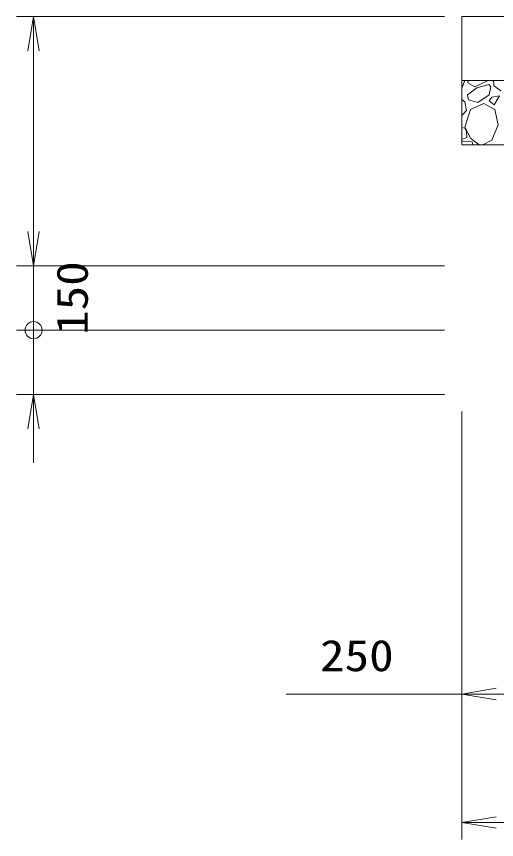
# Model space of a CAD drawing. Units: millimetres at full size. Extents: x 37600 to 71200, y 27760 to 51520.
# Drawn here: x 49210 to 50331, y 32457 to 34380 of the extents above; entities that cross this region are included whole.
import ezdxf
from ezdxf.enums import TextEntityAlignment as Align

# ---------------------------------------------------------------- set-up
doc = ezdxf.new("R2010")
doc.units = ezdxf.units.MM
doc.header["$LTSCALE"] = 80.0044
for name, color, linetype, lineweight in [('0_2', 4, 'Continuous', 13), ('寸法', 6, 'Continuous', 13), ('ﾊｯﾁﾝｸﾞ', 4, 'Continuous', 9)]:
    doc.layers.add(name, color=color, linetype=linetype, lineweight=lineweight)
doc.styles.add('ＭＳ ゴシック', font='')
doc.styles.get('ＭＳ ゴシック').set_extended_font_data('MS Gothic')

# ---------------------------------------------------------------- blocks, each defined once
blk = doc.blocks.new('open_arrow')
at = {"color": 0, "linetype": 'Continuous', "lineweight": -2}
blk.add_lwpolyline([(7.5, 1.25), (0, 0), (7.5, -1.25)], dxfattribs=at)
blk = doc.blocks.new('dimension_origin')
at = {"color": 0, "linetype": 'Continuous', "lineweight": -2}
blk.add_circle((0, 0), 1.25, dxfattribs=at)

msp = doc.modelspace()

# ---------------------------------------------------------------- linework, layer by layer
at = {"layer": '0_2', "color": 7}
for points in [[(50250, 34380), (54150, 34380), (54150, 34230), (50250, 34230)], [(50250, 34230), (54150, 34230), (54150, 34080), (50250, 34080)]]:
    msp.add_lwpolyline(points, close=True, dxfattribs=at)
at = {"layer": '寸法'}
for p, q in [((50210, 34380), (49210, 34380)), ((49250, 34380), (49250, 33797)), ((49250, 33567), (49250, 33957)), ((50210, 33797), (49210, 33797)), ((50210, 33797), (49210, 33797)), ((49250, 33727), (49250, 33337)), ((50210, 33647), (49210, 33647)), ((50210, 33647), (49210, 33647)), ((50210, 33497), (49210, 33497)), ((50250, 33457), (50250, 32457)), ((50250, 33457), (50250, 32757)), ((50500, 32797), (49840, 32797)), ((50250, 32497), (54150, 32497))]:
    msp.add_line(p, q, dxfattribs=at)
at = {"layer": 'ﾊｯﾁﾝｸﾞ'}
for p, q in [((50250.25, 34212.15), (50257.57, 34230)), ((50263.91, 34224.89), (50265, 34230)), ((50311.84, 34230), (50280.8, 34215.24)), ((50325.06, 34219.78), (50323.84, 34230)), ((50250, 34212.02), (50250.25, 34212.15)), ((50285.32, 34213), (50263.69, 34197.28)), ((50280.8, 34215.24), (50263.91, 34224.89)), ((50313.07, 34220.94), (50285.32, 34213)), ((50317.78, 34215.58), (50313.07, 34220.94)), ((50317.78, 34215.58), (50313.87, 34197.16)), ((50323.85, 34219.08), (50340.92, 34206.31)), ((50265.65, 34185.48), (50263.69, 34197.28)), ((50313.87, 34197.16), (50287.39, 34178.63)), ((50320.5, 34191.28), (50314.11, 34182.74)), ((50337.85, 34194.83), (50320.5, 34191.28)), ((50325.96, 34173.42), (50337.85, 34194.83)), ((50250, 34185.64), (50257.16, 34180.58)), ((50260.9, 34160.11), (50257.16, 34180.58)), ((50287.39, 34178.63), (50265.65, 34185.48)), ((50301.29, 34176.96), (50270.79, 34162.58)), ((50327.22, 34162.83), (50301.29, 34176.96)), ((50314.11, 34182.74), (50325.96, 34173.42)), ((50250, 34148.66), (50260.9, 34160.11)), ((50270.79, 34162.58), (50257.6, 34121.02)), ((50335.02, 34126.92), (50327.22, 34162.83)), ((50257.09, 34119.11), (50250, 34120.51)), ((50261.29, 34111.83), (50257.09, 34119.11)), ((50257.6, 34121.02), (50271.09, 34094.86)), ((50320.25, 34090.91), (50335.02, 34126.92)), ((50250, 34092.49), (50261.53, 34097.42)), ((50261.53, 34097.42), (50261.29, 34111.83)), ((50271.09, 34094.86), (50290.69, 34080)), ((50250, 34087.53), (50252.01, 34088.7)), ((50252.01, 34088.7), (50274.08, 34086.88)), ((50274.08, 34086.88), (50275.8, 34080)), ((50299.09, 34080), (50320.25, 34090.91))]:
    msp.add_line(p, q, dxfattribs=at)

# ---------------------------------------------------------------- block references
at = {"layer": '寸法'}
for name, p, xscale, yscale, rotation in [('open_arrow', (49250, 34380), 10.7, 10.7, 270), ('open_arrow', (49250, 33797), 10.7, 10.7, 90), ('open_arrow', (49250, 33797), 10.7, 10.7, 90), ('dimension_origin', (49250, 33647), 16, 16, 270), ('dimension_origin', (49250, 33647), 16, 16, 90), ('open_arrow', (49250, 33497), 10.7, 10.7, 270)]:
    msp.add_blockref(name, p, dxfattribs=dict(at, xscale=xscale, yscale=yscale, rotation=rotation))
at = {"layer": '寸法', "xscale": 10.7, "yscale": 10.7}
for p in [(50250, 32797), (50250, 32497)]:
    msp.add_blockref('open_arrow', p, dxfattribs=at)

# ---------------------------------------------------------------- texts
at = {"layer": '寸法', "style": 'ＭＳ ゴシック', "width": 1.15}
msp.add_text('150', height=73.31, rotation=90, dxfattribs=at).set_placement((49340, 33722), align=Align.MIDDLE_CENTER)
msp.add_text('250', height=73.31, dxfattribs=at).set_placement((50005, 32887), align=Align.MIDDLE_CENTER)

doc.saveas('drawing.dxf')
